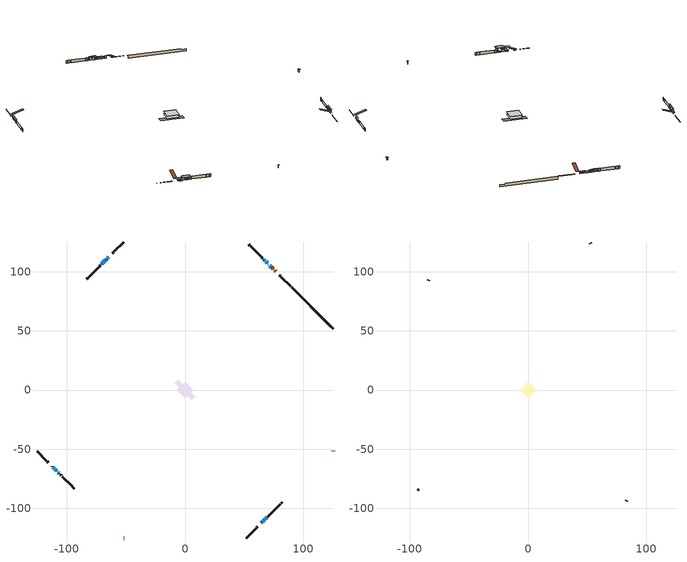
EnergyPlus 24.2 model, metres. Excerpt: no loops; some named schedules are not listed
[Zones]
conditioned space
 floor outside (Floor1 construction): -0.92,0 0,0.92 0.92,0 0,-0.92 z0.6
 floor adiabatic (AdiabaticFloorConstruction): -7.13,0 0,7.13 7.13,0 0,-7.13 z0.6
 floor foundation (Slab1 construction): -8.76,5.52 -5.52,8.76 8.76,-5.52 5.52,-8.76 z-1.84
 wall outside (RimJoist1 construction): 51.78,-125.01 59.7,-117.09 / -125.01,-51.78 -117.09,-59.7 / -51.78,125.01 -59.7,117.09 / 89.33,87.46 81.41,95.38 z0.6:0.9
 wall outside (RimJoist2 construction): 60.36,-116.43 61.31,-115.48 / -116.43,-60.36 -115.48,-61.31 / -60.36,116.43 -61.31,115.48 / 80.75,96.04 79.8,96.99 z0.6:0.9
 wall outside (AdiabaticWallConstruction 1): 76.66,100.13 76.08,100.71 / 75.42,101.37 75.02,101.77 / 74.36,102.43 73.72,103.07 z0.6:2.63
 wall outside (AdiabaticWallConstruction): -112.34,-64.45 -112.17,-64.62 z0.6:1.74; 73.06,103.73 71.79,105.01 z0.6:2.02; -64.45,112.34 -65.53,111.26 z0.6:1.62; -66.19,110.6 -66.62,110.17 z0.6:1.52; 64.45,-112.34 65.01,-111.78 z0.6:1.82; -111.52,-65.27 -110.6,-66.19 z0.6:1.35; -109.95,-66.85 -108.38,-68.41 z0.6:2.59; -67.28,109.51 -70.13,106.66 / 65.67,-111.13 67.57,-109.22 / 68.23,-108.57 69.18,-107.61 z0.6:1.13; -107.73,-69.06 -107.56,-69.23 z0.6:1.44; -106.91,-69.88 -106.58,-70.21 z0.6:2; 125.01,-51.78 125.01,-51.27 / -51.78,-125.01 -51.27,-125.01 z0.6:2.41; 71.13,105.66 70.97,105.82 z0.6:1.49; 70.31,106.48 69.97,106.82 z0.6:2.2; 69.32,107.48 68.45,108.34 / 67.8,109 66.72,110.07 z0.6:2.71
 wall outside (Wall1 construction): 69.84,-106.96 70.11,-106.68 / -105.93,-70.86 -105.66,-71.14 / -70.79,106 -71.06,105.73 / 66.06,110.73 65.79,111 z0.6:3.04
 wall outside (Wall2 construction): 70.77,-106.03 71.39,-105.4 / -105,-71.79 -104.37,-72.42 / -71.72,105.07 -72.34,104.45 / 65.13,111.66 64.51,112.28 z0.6:3.04
 wall outside (Wall3 construction): 72.05,-104.75 80.45,-96.34 / -103.72,-73.07 -95.31,-81.48 / -73,103.79 -81.4,95.39 / 63.85,112.94 55.45,121.35 z0.6:3.04
 wall outside (Wall4 construction): 81.11,-95.68 82.19,-94.6 / -94.66,-82.14 -93.58,-83.22 / -82.06,94.73 -83.14,93.65 / 54.79,122 53.71,123.08 z0.6:3.04
 wall foundation (FoundationWall1 construction): 89.99,86.8,-1.84 89.99,86.8,0.6 121.51,55.28,0.6 121.51,55.28,-0.27 125.01,51.78,-0.27 125.01,51.78,-1.84
 window (WindowConstruction 10): -112.34,-64.45 -112.18,-64.62 z0.6:1.74
 window (WindowConstruction 4): 73.06,103.73 71.79,105 z0.6:2.02
 window (WindowConstruction 5): -64.45,112.34 -65.53,111.26 z0.6:1.61
 window (WindowConstruction 6): -66.19,110.6 -66.62,110.17 z0.6:1.51
 window (WindowConstruction 7): 64.45,-112.34 65.01,-111.78 z0.6:1.82
 window (WindowConstruction 8): -111.52,-65.27 -110.6,-66.19 z0.6:1.35
 window (WindowConstruction 9): -109.95,-66.85 -108.38,-68.41 z0.6:2.59
 window (WindowConstruction 15): -67.28,109.51 -70.13,106.66 z0.6:1.13
 window (WindowConstruction 11): -107.73,-69.07 -107.56,-69.23 z0.6:1.44
 window (WindowConstruction 16): 65.67,-111.13 67.57,-109.22 z0.6:1.13
 window (WindowConstruction 17): 68.23,-108.56 69.18,-107.61 z0.6:1.13
 window (WindowConstruction 12): -106.91,-69.88 -106.58,-70.21 z0.6:2
 window (WindowConstruction): 125.01,-51.78 125.01,-51.27 z0.6:2.4
 window (WindowConstruction 1): -51.78,-125.01 -51.27,-125.01 z0.6:2.4
 window (WindowConstruction 13): 71.13,105.66 70.97,105.82 z0.6:1.49
 window (WindowConstruction 14): 70.31,106.48 69.97,106.82 z0.6:2.2
 window (WindowConstruction 2): 69.31,107.48 68.45,108.34 z0.6:2.71
 window (WindowConstruction 3): 67.8,109 66.72,110.07 z0.6:2.71
 door (Door): 76.66,100.14 76.08,100.71 z0.6:2.63
 door (Door 1): 75.42,101.37 75.02,101.77 z0.6:2.63
 door (Door 2): 74.36,102.43 73.72,103.07 z0.6:2.63
 ceiling adiabatic (AdiabaticFloorConstruction): 0,-7.13 7.13,0 0,7.13 -7.13,0 z0.6
attic - vented
 floor to conditioned space (Floor2 construction Reversed): -7.14,0 0,7.14 7.14,0 0,-7.14 z3.04
 wall outside (Wall5 construction): 82.84,-93.95 83.46,-93.33 / -92.92,-83.87 -92.3,-84.49 / -83.8,92.99 -84.41,92.38 / 53.05,123.74 52.44,124.35 z0.6:3.04
 roof outside (Roof1 construction): 63.8,-112.99,3.04 56.85,-106.04,6.31 55.02,-107.88,6.31 61.97,-114.83,3.04; -112.99,-63.8,3.04 -106.04,-56.85,6.31 -107.88,-55.02,6.31 -114.83,-61.97,3.04; -63.8,112.99,3.04 -56.85,106.04,6.31 -55.02,107.88,6.31 -61.97,114.83,3.04; 77.31,99.48,3.04 70.36,92.53,6.31 72.19,90.7,6.31 79.14,97.65,3.04
shading: -110.88,-65.91 -113.63,-63.16 -116.22,-65.75 -113.47,-68.5 z3.57; 71.36,105.44 73.49,103.3 73.93,103.73 71.79,105.87 z2.63; -66.18,110.61 -63.81,112.98 -64.24,113.41 -66.61,111.05 z2.53; -67.48,109.31 -65.33,111.46 -65.76,111.9 -67.91,109.74 z2.73; -110.39,-66.4 -111.73,-65.06 -114.32,-67.65 -112.98,-68.99 z1.65; -107.95,-68.84 -110.38,-66.42 -110.81,-66.85 -108.38,-69.27 z3.2; -72.29,104.5 -65.12,111.67 -65.55,112.1 -72.72,104.93 z4.18; -105.41,-71.38 -109.88,-66.91 -112.47,-69.5 -108,-73.97 z4.49; 69.73,-107.06 63.51,-113.28 63.94,-113.71 70.16,-107.49 z4.18; 69.39,-107.4 68.02,-108.78 68.45,-109.21 69.82,-107.83 z1.43; -105.08,-71.71 -108.41,-68.38 -111,-70.97 -107.67,-74.3 z4.13; 125.01,-50.66 125.01,-52.39 125.62,-52.39 125.62,-50.66 z3.01; -50.66,-125.01 -52.39,-125.01 -52.39,-125.62 -50.66,-125.62 z3.01; 70.76,106.03 71.34,105.45 73.07,107.18 72.48,107.76 z1.79; 69.54,107.25 70.74,106.05 72.47,107.78 71.27,108.98 z2.81; 68.24,108.55 69.53,107.27 71.25,108.99 69.97,110.28 z3.01; 66.29,110.5 68.23,108.57 68.66,109 66.72,110.94 z3.32
[Building]
Building 1: Terrain=Suburbs
[Site:Location]
Calgary Intl AP_AB: Latitude {deg}=51.11; Longitude {deg}=-114.02; Time Zone {hr}=-7; Elevation {m}=1084; Keep Site Location Information=Yes
[Site:GroundTemperature:Shallow]
0.326196, -1.55603, -1.70677, -0.813554, 2.7722, 6.34125, 9.43543, 11.3955, 11.562, 9.96783, 6.95256, 3.49299
[Site:WaterMainsTemperature]
Calculation Method=Schedule; Temperature Schedule=mains temperature schedule
[Material] Roughness=Rough; Thermal Absorptance=0.9
Name | Thickness {m} | Conductivity {W/m-K} | Density {kg/m3} | Specific Heat {J/kg-K} | Solar Absorptance | Visible Absorptance
asphalt or fiberglass shingles | 0.00635 | 0.162714 | 1121.4 | 1465.45 | 0.4 | 0.4
ceiling loosefill ins | 0.254 | 0.0480833 | 16.02 | 1046.75 | 0.7 | 0.7
ceiling stud and cavity | 0.1397 | 0.108089 | 65.682 | 1177.47 | 0.7 | 0.7
concrete 4.0 in. | 0.1016 | 1.803125 | 2242.8 | 837.4 | 0.7 | 0.7
concrete 8.0 in. | 0.2032 | 1.803125 | 2242.8 | 837.4 | 0.7 | 0.7
door material | 0.04445 | 0.053851 | 512.64 | 1214.23 | 0.7 | 0.7
exterior vertical ins | 0.0483764 | 0.029427 | 32.04 | 1214.23 | 0.7 | 0.7
floor covering | 0.0127 | 0.0433444 | 54.468 | 1339.84 | 0.6 | 0.6
floor rigid ins | 0.103632 | 0.029427 | 32.04 | 1214.23 | 0.7 | 0.7
floor rigid ins 1; wall rigid ins 1 | 0.512978 | 0.029427 | 32.04 | 1214.23 | 0.7 | 0.7
floor stud and cavity | 0.1397 | 0.142132 | 92.3553 | 1139.71 | 0.7 | 0.7
floor stud and cavity 1 | 0.1397 | 1.75129 | 37.0049 | 1207.88 | 0.7 | 0.7
furniture material conditioned space 1 | 0.1524 | 0.115458 | 640.8 | 1214.23 | 0.6 | 0.6
gypsum board | 0.0127 | 0.160291 | 801 | 837.4 | 0.6 | 0.6
gypsum board 1 | 0.0127 | 0.160291 | 801 | 837.4 | 0.7 | 0.7
osb sheathing 0.5 in. | 0.0127 | 0.115458 | 512.64 | 1214.23 | 0.7 | 0.7
osb sheathing 0.75 in. | 0.01905 | 0.115458 | 512.64 | 1214.23 | 0.7 | 0.7
osb sheathing 2.0 in. | 0.0508 | 0.115458 | 512.64 | 1214.23 | 0.7 | 0.7
rim joist rigid ins; wall rigid ins | 0.051816 | 0.029427 | 32.04 | 1214.23 | 0.7 | 0.7
rim joist stud and cavity | 0.0508 | 0.0442091 | 125.044 | 1163.47 | 0.6 | 0.6
rim joist stud and cavity 1 | 0.0508 | 0.0453916 | 125.044 | 1163.47 | 0.6 | 0.6
wall stud and cavity | 0.1397 | 0.0863312 | 139.0536 | 1170.24 | 0.7 | 0.7
wall stud and cavity 1 | 0.1397 | 0.521992 | 139.0536 | 1170.24 | 0.7 | 0.7
wall stud and cavity 2 | 0.1397 | 0.216185 | 139.0536 | 1170.24 | 0.7 | 0.7
wall stud and cavity 3 | 0.1397 | 0.286428 | 139.0536 | 1170.24 | 0.7 | 0.7
wall stud and cavity 4 | 0.0889 | 6.9971 | 50.32683 | 1063.81 | 0.6 | 0.6
wall stud and cavity 5 | 0.0889 | 0.380278 | 52.3479 | 1209.89 | 0.7 | 0.7
wall stud and cavity 6 | 0.0889 | 0.391764 | 83.0341 | 1211.67 | 0.7 | 0.7
wood siding | 0.0254 | 0.102417 | 544.68 | 1172.36 | 0.4 | 0.4
wood siding 1 | 0.00254 | 0.102417 | 544.68 | 1172.36 | 0.4 | 0.4
wood siding 2; wood siding 3; wood siding 4 | 0.0254 | 0.102417 | 544.68 | 1172.36 | 0.7 | 0.7
[WindowMaterial:SimpleGlazingSystem]
Name | U-Factor {W/m2-K} | Solar Heat Gain Coefficient
WindowMaterial | 2.22067 | 0.58
WindowMaterial 1 | 2.09064 | 0.59
WindowMaterial 10 | 2.160479 | 0.42
WindowMaterial 11 | 2.7561 | 0.59
WindowMaterial 12 | 2.15878 | 0.43
WindowMaterial 13 | 2.24735 | 0.57
WindowMaterial 14 | 2.38646 | 0.48
WindowMaterial 2 | 2.21101 | 0.55
WindowMaterial 3 | 2.08042 | 0.6
WindowMaterial 4 | 2.16843 | 0.56
WindowMaterial 5 | 2.390438 | 0.47
WindowMaterial 6 | 2.21839 | 0.58
WindowMaterial 7 | 2.14004 | 0.6
WindowMaterial 8 | 2.00831 | 0.62
WindowMaterial 9 | 2.15253 | 0.44
[Construction]
AdiabaticFloorConstruction: floor stud and cavity 1, floor rigid ins 1, osb sheathing 0.75 in., floor covering
AdiabaticWallConstruction: wood siding 3, wall rigid ins 1, wall stud and cavity 5, gypsum board
AdiabaticWallConstruction 1: wood siding 4, wall rigid ins 1, wall stud and cavity 5, gypsum board
Door; Door 1; Door 2: door material
Floor1 construction: floor stud and cavity, floor rigid ins, osb sheathing 0.75 in., floor covering
Floor2 construction Reversed: gypsum board, ceiling stud and cavity, ceiling loosefill ins
FoundationWall1 construction: concrete 8.0 in., gypsum board 1
furniture construction conditioned space 1: furniture material conditioned space 1
PartitionWallConstruction: gypsum board, wall stud and cavity 6, gypsum board
RimJoist1 construction: wood siding 2, rim joist rigid ins, osb sheathing 2.0 in., rim joist stud and cavity
RimJoist2 construction: wood siding 2, rim joist rigid ins, osb sheathing 2.0 in., rim joist stud and cavity 1
Roof1 construction: asphalt or fiberglass shingles
Slab1 construction: concrete 4.0 in.
Wall1 construction: wood siding, osb sheathing 0.5 in., wall stud and cavity, gypsum board
Wall2 construction: wood siding, wall rigid ins, osb sheathing 0.5 in., wall stud and cavity 1, gypsum board
Wall3 construction: wood siding, wall rigid ins, osb sheathing 0.5 in., wall stud and cavity 2, gypsum board
Wall4 construction: wood siding, wall rigid ins, osb sheathing 0.5 in., wall stud and cavity 3, gypsum board
Wall5 construction: wood siding 1, wall stud and cavity 4
WindowConstruction; WindowConstruction 1: WindowMaterial
WindowConstruction 10: WindowMaterial 9
WindowConstruction 11: WindowMaterial 10
WindowConstruction 12: WindowMaterial 11
WindowConstruction 13: WindowMaterial 12
WindowConstruction 14: WindowMaterial 13
WindowConstruction 15; WindowConstruction 16; WindowConstruction 17: WindowMaterial 14
WindowConstruction 2: WindowMaterial 1
WindowConstruction 3: WindowMaterial 2
WindowConstruction 4: WindowMaterial 3
WindowConstruction 5: WindowMaterial 4
WindowConstruction 6: WindowMaterial 5
WindowConstruction 7: WindowMaterial 6
WindowConstruction 8: WindowMaterial 7
WindowConstruction 9: WindowMaterial 8
[Zone] Multiplier=1; Part of Total Floor Area=Yes
Name | Volume {m3}
attic - vented | 54.15
conditioned space | 569
[Space]
Name | Zone | Volume {m3}
attic - vented 1 | attic - vented | 54.15
conditioned space 1 | conditioned space | 569
[ZoneInfiltration:EffectiveLeakageArea]
infil attic - vented 1: Zone or Space=attic - vented 1; Schedule=Always On Discrete; Effective Air Leakage Area {cm2}=3490.97; Stack Coefficient=0.000397376; Wind Coefficient=1.34685e-05
[ZoneMixing]
whole house fan mix: Zone or Space=attic - vented; Schedule=Always On Continuous; Design Flow Rate Calculation Method=Flow/Zone; Design Flow Rate {m3/s}=0; Source Zone or Space=conditioned space
[SurfaceProperty:ExposedFoundationPerimeter]
Slab1: Exposed Perimeter Calculation Method=TotalExposedPerimeter; Total Exposed Perimeter {m}=49.531
[InternalMass] Zone or ZoneList=conditioned space; Space or SpaceList=conditioned space 1
Name | Construction | Surface Area {m2}
furniture mass conditioned space 1 | furniture construction conditioned space 1 | 78.3762
partition wall mass | PartitionWallConstruction | 195.94
[Lights]
interior lighting: Zone or ZoneList or Space or SpaceList=conditioned space 1; Schedule=interior lighting schedule; Design Level Calculation Method=LightingLevel; Lighting Level {W}=343.2; Return Air Fraction=0; Fraction Radiant=0.6; Fraction Visible=0.2; Fraction Replaceable=1
[People]
occupants: Zone or ZoneList or Space or SpaceList=conditioned space 1; Number of People Schedule=occupants schedule; Number of People Calculation Method=People; Number of People=3; Fraction Radiant=0.314171; Sensible Heat Fraction=0.56303; Activity Level Schedule=occupants activity schedule; Carbon Dioxide Generation Rate {m3/s-W}=0; Enable ASHRAE 55 Comfort Warnings=No; Mean Radiant Temperature Calculation Type=EnclosureAveraged
[ElectricEquipment] Zone or ZoneList or Space or SpaceList=conditioned space 1; Design Level Calculation Method=EquipmentLevel
Name | Schedule | Design Level {W} | Fraction Latent | Fraction Radiant | Fraction Lost
clothes dryer | clothes dryer schedule | 140.772 | 0.015 | 0.081 | 0.85
clothes washer | clothes washer schedule | 32.1985 | 0.03 | 0.162 | 0.7
cooking range | cooking range schedule | 215.147 | 0.08 | 0.432 | 0.2
dishwasher | dishwasher schedule | 66.8632 | 0.3 | 0.18 | 0.4
fridge | fridge schedule | 72.9452 | 0 | 0.6 | 0
mech vent bath fan 0 | mech vent bath fan 0 schedule | 50.2 | 0 | 0 | 1
mech vent bath fan 1 | mech vent bath fan 1 schedule | 50.2 | 0 | 0 | 1
mech vent bath fan 2 | mech vent bath fan 2 schedule | 50.2 | 0 | 0 | 1
mech vent house fan | mech vent house fan schedule | 0 | 0 | 0 | 1
mech vent house fan cfis | mech vent house fan cfis schedule | 0 | 0 | 0 | 0
mech vent range fan 0 | mech vent range fan 0 schedule | 57 | 0 | 0 | 1
misc plug loads | misc plug loads schedule | 494.7 | 0.045 | 0.513 | 0.1
whole house fan | Always On Discrete | 0 | 0 | 0 | 1
[OtherEquipment] Zone or ZoneList or Space or SpaceList=conditioned space 1; Design Level Calculation Method=EquipmentLevel
Name | Fuel Type | Schedule | Design Level {W} | Fraction Latent | Fraction Radiant | Fraction Lost
clothes dryer 1 | Electricity | clothes dryer schedule | 0 | 0.015 | 0.081 | 0.85
cooking range 1 | Electricity | cooking range schedule | 0 | 0.08 | 0.432 | 0.2
general water use latent | None | general water use schedule | 62.594 | 1 | 0 | 0
general water use sensible | None | general water use schedule | -61.6891 | 0 | 0.6 | 0
mech vent house fan latent load | None | Always On Discrete | 0 | 1 | 0 | 0
mech vent house fan sensible load | None | Always On Discrete | 0 | 0 | 0 | 0
water heater energy adjustment1 | NaturalGas | Always On Discrete | 0.01 | 0 | 0 | 1
[ZoneInfiltration:DesignFlowRate] Zone or ZoneList or Space or SpaceList=conditioned space 1; Schedule=Always On Discrete; Design Flow Rate Calculation Method=Flow/Zone; Design Flow Rate {m3/s}=0
infil flow; natural vent flow; whole house fan flow
[Foundation:Kiva]
Foundation Kiva 1: Initial Indoor Air Temperature {C}=18; Wall Height Above Grade {m}=0.599999; Wall Depth Below Slab {m}=0.2032; Custom Block Material Name 1=exterior vertical ins; Custom Block Depth 1 {m}=2.43998; Custom Block X Position 1 {m}=0.2159; Custom Block Z Position 1 {m}=0
[Foundation:Kiva:Settings]
Soil Conductivity {W/m-K}=0.849921; Soil Density {kg/m3}=1842.3; Soil Specific Heat {J/kg-K}=418.7; Ground Solar Absorptivity=0.9; Ground Thermal Absorptivity=0.9; Ground Surface Roughness {m}=0.03; Far-Field Width {m}=40; Deep-Ground Boundary Condition=ZeroFlux; Deep-Ground Depth {m}=40; Minimum Cell Dimension {m}=0.2; Maximum Cell Growth Coefficient=3; Simulation Timestep=Timestep
[Exterior:Lights]
exterior lighting: Schedule=exterior lighting schedule; Design Level {W}=75.6
[Schedule:Constant]
Name | Hourly Value
Always On Continuous; mech vent house fan schedule; mech vent house fan cfis schedule; Always On Discrete | 1
occupants activity schedule | 117.228
fridge schedule | 0
[Schedule:Week:Daily]
interior lighting schedule Week Rule - Jan1-Jan27: interior lighting schedule day, interior lighting schedule day, interior lighting schedule day, interior lighting schedule day, interior lighting schedule day, interior lighting schedule day, interior lighting schedule day, interior lighting schedule default day, interior lighting schedule default day, interior lighting schedule default day, interior lighting schedule default day, interior lighting schedule default day
interior lighting schedule Week Rule - Jan28-Feb3: interior lighting schedule day, interior lighting schedule day, interior lighting schedule day, interior lighting schedule day, interior lighting schedule day 1, interior lighting schedule day 1, interior lighting schedule day 1, interior lighting schedule default day, interior lighting schedule default day, interior lighting schedule default day, interior lighting schedule default day, interior lighting schedule default day
interior lighting schedule Week Rule - Feb4-Feb24: interior lighting schedule day 1, interior lighting schedule day 1, interior lighting schedule day 1, interior lighting schedule day 1, interior lighting schedule day 1, interior lighting schedule day 1, interior lighting schedule day 1, interior lighting schedule default day, interior lighting schedule default day, interior lighting schedule default day, interior lighting schedule default day, interior lighting schedule default day
interior lighting schedule Week Rule - Feb25-Mar3: interior lighting schedule day 1, interior lighting schedule day 1, interior lighting schedule day 1, interior lighting schedule day 1, interior lighting schedule day 2, interior lighting schedule day 2, interior lighting schedule day 2, interior lighting schedule default day, interior lighting schedule default day, interior lighting schedule default day, interior lighting schedule default day, interior lighting schedule default day
interior lighting schedule Week Rule - Mar4-Mar31: interior lighting schedule day 2, interior lighting schedule day 2, interior lighting schedule day 2, interior lighting schedule day 2, interior lighting schedule day 2, interior lighting schedule day 2, interior lighting schedule day 2, interior lighting schedule default day, interior lighting schedule default day, interior lighting schedule default day, interior lighting schedule default day, interior lighting schedule default day
interior lighting schedule Week Rule - Apr1-Apr28: interior lighting schedule day 3, interior lighting schedule day 3, interior lighting schedule day 3, interior lighting schedule day 3, interior lighting schedule day 3, interior lighting schedule day 3, interior lighting schedule day 3, interior lighting schedule default day, interior lighting schedule default day, interior lighting schedule default day, interior lighting schedule default day, interior lighting schedule default day
interior lighting schedule Week Rule - Apr29-May5: interior lighting schedule day 3, interior lighting schedule day 3, interior lighting schedule day 4, interior lighting schedule day 4, interior lighting schedule day 4, interior lighting schedule day 4, interior lighting schedule day 4, interior lighting schedule default day, interior lighting schedule default day, interior lighting schedule default day, interior lighting schedule default day, interior lighting schedule default day
interior lighting schedule Week Rule - May6-May26: interior lighting schedule day 4, interior lighting schedule day 4, interior lighting schedule day 4, interior lighting schedule day 4, interior lighting schedule day 4, interior lighting schedule day 4, interior lighting schedule day 4, interior lighting schedule default day, interior lighting schedule default day, interior lighting schedule default day, interior lighting schedule default day, interior lighting schedule default day
interior lighting schedule Week Rule - May27-Jun2: interior lighting schedule day 4, interior lighting schedule day 4, interior lighting schedule day 4, interior lighting schedule day 4, interior lighting schedule day 4, interior lighting schedule day 5, interior lighting schedule day 5, interior lighting schedule default day, interior lighting schedule default day, interior lighting schedule default day, interior lighting schedule default day, interior lighting schedule default day
interior lighting schedule Week Rule - Jun3-Jun30: interior lighting schedule day 5, interior lighting schedule day 5, interior lighting schedule day 5, interior lighting schedule day 5, interior lighting schedule day 5, interior lighting schedule day 5, interior lighting schedule day 5, interior lighting schedule default day, interior lighting schedule default day, interior lighting schedule default day, interior lighting schedule default day, interior lighting schedule default day
interior lighting schedule Week Rule - Jul1-Jul28: interior lighting schedule day 6, interior lighting schedule day 6, interior lighting schedule day 6, interior lighting schedule day 6, interior lighting schedule day 6, interior lighting schedule day 6, interior lighting schedule day 6, interior lighting schedule default day, interior lighting schedule default day, interior lighting schedule default day, interior lighting schedule default day, interior lighting schedule default day
interior lighting schedule Week Rule - Jul29-Aug4: interior lighting schedule day 6, interior lighting schedule day 6, interior lighting schedule day 6, interior lighting schedule day 7, interior lighting schedule day 7, interior lighting schedule day 7, interior lighting schedule day 7, interior lighting schedule default day, interior lighting schedule default day, interior lighting schedule default day, interior lighting schedule default day, interior lighting schedule default day
interior lighting schedule Week Rule - Aug5-Aug25: interior lighting schedule day 7, interior lighting schedule day 7, interior lighting schedule day 7, interior lighting schedule day 7, interior lighting schedule day 7, interior lighting schedule day 7, interior lighting schedule day 7, interior lighting schedule default day, interior lighting schedule default day, interior lighting schedule default day, interior lighting schedule default day, interior lighting schedule default day
interior lighting schedule Week Rule - Aug26-Sep1: interior lighting schedule day 7, interior lighting schedule day 7, interior lighting schedule day 7, interior lighting schedule day 7, interior lighting schedule day 7, interior lighting schedule day 7, interior lighting schedule day 8, interior lighting schedule default day, interior lighting schedule default day, interior lighting schedule default day, interior lighting schedule default day, interior lighting schedule default day
interior lighting schedule Week Rule - Sep2-Sep29: interior lighting schedule day 8, interior lighting schedule day 8, interior lighting schedule day 8, interior lighting schedule day 8, interior lighting schedule day 8, interior lighting schedule day 8, interior lighting schedule day 8, interior lighting schedule default day, interior lighting schedule default day, interior lighting schedule default day, interior lighting schedule default day, interior lighting schedule default day
interior lighting schedule Week Rule - Sep30-Oct6: interior lighting schedule day 8, interior lighting schedule day 9, interior lighting schedule day 9, interior lighting schedule day 9, interior lighting schedule day 9, interior lighting schedule day 9, interior lighting schedule day 9, interior lighting schedule default day, interior lighting schedule default day, interior lighting schedule default day, interior lighting schedule default day, interior lighting schedule default day
interior lighting schedule Week Rule - Oct7-Oct27: interior lighting schedule day 9, interior lighting schedule day 9, interior lighting schedule day 9, interior lighting schedule day 9, interior lighting schedule day 9, interior lighting schedule day 9, interior lighting schedule day 9, interior lighting schedule default day, interior lighting schedule default day, interior lighting schedule default day, interior lighting schedule default day, interior lighting schedule default day
interior lighting schedule Week Rule - Oct28-Nov3: interior lighting schedule day 9, interior lighting schedule day 9, interior lighting schedule day 9, interior lighting schedule day 9, interior lighting schedule day 10, interior lighting schedule day 10, interior lighting schedule day 10, interior lighting schedule default day, interior lighting schedule default day, interior lighting schedule default day, interior lighting schedule default day, interior lighting schedule default day
interior lighting schedule Week Rule - Nov4-Nov24: interior lighting schedule day 10, interior lighting schedule day 10, interior lighting schedule day 10, interior lighting schedule day 10, interior lighting schedule day 10, interior lighting schedule day 10, interior lighting schedule day 10, interior lighting schedule default day, interior lighting schedule default day, interior lighting schedule default day, interior lighting schedule default day, interior lighting schedule default day
interior lighting schedule Week Rule - Nov25-Dec1: interior lighting schedule day 10, interior lighting schedule day 10, interior lighting schedule day 10, interior lighting schedule day 10, interior lighting schedule day 10, interior lighting schedule day 10, interior lighting schedule day 11, interior lighting schedule default day, interior lighting schedule default day, interior lighting schedule default day, interior lighting schedule default day, interior lighting schedule default day
interior lighting schedule Week Rule - Dec2-Dec31: interior lighting schedule day 11, interior lighting schedule day 11, interior lighting schedule day 11, interior lighting schedule day 11, interior lighting schedule day 11, interior lighting schedule day 11, interior lighting schedule day 11, interior lighting schedule default day, interior lighting schedule default day, interior lighting schedule default day, interior lighting schedule default day, interior lighting schedule default day
occupants schedule Week Rule - Jan1-Dec31: occupants schedule day, occupants schedule day, occupants schedule day, occupants schedule day, occupants schedule day, occupants schedule day, occupants schedule day, occupants schedule default day, occupants schedule default day, occupants schedule default day, occupants schedule default day, occupants schedule default day
clothes dryer schedule Week Rule - Jan1-Dec31: clothes dryer schedule day, clothes dryer schedule day, clothes dryer schedule day, clothes dryer schedule day, clothes dryer schedule day, clothes dryer schedule day, clothes dryer schedule day, clothes dryer schedule default day, clothes dryer schedule default day, clothes dryer schedule default day, clothes dryer schedule default day, clothes dryer schedule default day
clothes washer schedule Week Rule - Jan1-Dec31: clothes washer schedule day, clothes washer schedule day, clothes washer schedule day, clothes washer schedule day, clothes washer schedule day, clothes washer schedule day, clothes washer schedule day, clothes washer schedule default day, clothes washer schedule default day, clothes washer schedule default day, clothes washer schedule default day, clothes washer schedule default day
cooking range schedule Week Rule - Jan1-Dec31: cooking range schedule day, cooking range schedule day, cooking range schedule day, cooking range schedule day, cooking range schedule day, cooking range schedule day, cooking range schedule day, cooking range schedule default day, cooking range schedule default day, cooking range schedule default day, cooking range schedule default day, cooking range schedule default day
dishwasher schedule Week Rule - Jan1-Dec31: dishwasher schedule day, dishwasher schedule day, dishwasher schedule day, dishwasher schedule day, dishwasher schedule day, dishwasher schedule day, dishwasher schedule day, dishwasher schedule default day, dishwasher schedule default day, dishwasher schedule default day, dishwasher schedule default day, dishwasher schedule default day
mech vent bath fan 0 schedule Week Rule - Jan1-Dec31: mech vent bath fan 0 schedule day, mech vent bath fan 0 schedule day, mech vent bath fan 0 schedule day, mech vent bath fan 0 schedule day, mech vent bath fan 0 schedule day, mech vent bath fan 0 schedule day, mech vent bath fan 0 schedule day, mech vent bath fan 0 schedule default day, mech vent bath fan 0 schedule default day, mech vent bath fan 0 schedule default day, mech vent bath fan 0 schedule default day, mech vent bath fan 0 schedule default day
mech vent bath fan 1 schedule Week Rule - Jan1-Dec31: mech vent bath fan 1 schedule day, mech vent bath fan 1 schedule day, mech vent bath fan 1 schedule day, mech vent bath fan 1 schedule day, mech vent bath fan 1 schedule day, mech vent bath fan 1 schedule day, mech vent bath fan 1 schedule day, mech vent bath fan 1 schedule default day, mech vent bath fan 1 schedule default day, mech vent bath fan 1 schedule default day, mech vent bath fan 1 schedule default day, mech vent bath fan 1 schedule default day
mech vent bath fan 2 schedule Week Rule - Jan1-Dec31: mech vent bath fan 2 schedule day, mech vent bath fan 2 schedule day, mech vent bath fan 2 schedule day, mech vent bath fan 2 schedule day, mech vent bath fan 2 schedule day, mech vent bath fan 2 schedule day, mech vent bath fan 2 schedule day, mech vent bath fan 2 schedule default day, mech vent bath fan 2 schedule default day, mech vent bath fan 2 schedule default day, mech vent bath fan 2 schedule default day, mech vent bath fan 2 schedule default day
mech vent range fan 0 schedule Week Rule - Jan1-Dec31: mech vent range fan 0 schedule day, mech vent range fan 0 schedule day, mech vent range fan 0 schedule day, mech vent range fan 0 schedule day, mech vent range fan 0 schedule day, mech vent range fan 0 schedule day, mech vent range fan 0 schedule day, mech vent range fan 0 schedule default day, mech vent range fan 0 schedule default day, mech vent range fan 0 schedule default day, mech vent range fan 0 schedule default day, mech vent range fan 0 schedule default day
misc plug loads schedule Week Rule - Jan1-Dec31: misc plug loads schedule day, misc plug loads schedule day, misc plug loads schedule day, misc plug loads schedule day, misc plug loads schedule day, misc plug loads schedule day, misc plug loads schedule day, misc plug loads schedule default day, misc plug loads schedule default day, misc plug loads schedule default day, misc plug loads schedule default day, misc plug loads schedule default day
general water use schedule Week Rule - Jan1-Dec31: general water use schedule day, general water use schedule day, general water use schedule day, general water use schedule day, general water use schedule day, general water use schedule day, general water use schedule day, general water use schedule default day, general water use schedule default day, general water use schedule default day, general water use schedule default day, general water use schedule default day
exterior lighting schedule Week Rule - Jan1-Jan27: exterior lighting schedule day, exterior lighting schedule day, exterior lighting schedule day, exterior lighting schedule day, exterior lighting schedule day, exterior lighting schedule day, exterior lighting schedule day, exterior lighting schedule default day, exterior lighting schedule default day, exterior lighting schedule default day, exterior lighting schedule default day, exterior lighting schedule default day
exterior lighting schedule Week Rule - Jan28-Feb3: exterior lighting schedule day, exterior lighting schedule day, exterior lighting schedule day, exterior lighting schedule day, exterior lighting schedule day 1, exterior lighting schedule day 1, exterior lighting schedule day 1, exterior lighting schedule default day, exterior lighting schedule default day, exterior lighting schedule default day, exterior lighting schedule default day, exterior lighting schedule default day
exterior lighting schedule Week Rule - Feb4-Feb24: exterior lighting schedule day 1, exterior lighting schedule day 1, exterior lighting schedule day 1, exterior lighting schedule day 1, exterior lighting schedule day 1, exterior lighting schedule day 1, exterior lighting schedule day 1, exterior lighting schedule default day, exterior lighting schedule default day, exterior lighting schedule default day, exterior lighting schedule default day, exterior lighting schedule default day
exterior lighting schedule Week Rule - Feb25-Mar3: exterior lighting schedule day 1, exterior lighting schedule day 1, exterior lighting schedule day 1, exterior lighting schedule day 1, exterior lighting schedule day 2, exterior lighting schedule day 2, exterior lighting schedule day 2, exterior lighting schedule default day, exterior lighting schedule default day, exterior lighting schedule default day, exterior lighting schedule default day, exterior lighting schedule default day
exterior lighting schedule Week Rule - Mar4-Mar31: exterior lighting schedule day 2, exterior lighting schedule day 2, exterior lighting schedule day 2, exterior lighting schedule day 2, exterior lighting schedule day 2, exterior lighting schedule day 2, exterior lighting schedule day 2, exterior lighting schedule default day, exterior lighting schedule default day, exterior lighting schedule default day, exterior lighting schedule default day, exterior lighting schedule default day
[Schedule:Year]
interior lighting schedule: interior lighting schedule Week Rule - Jan1-Jan27, 1, 1, 1, 27, interior lighting schedule Week Rule - Jan28-Feb3, 1, 28, 2, 3, interior lighting schedule Week Rule - Feb4-Feb24, 2, 4, 2, 24, interior lighting schedule Week Rule - Feb25-Mar3, 2, 25, 3, 3, interior lighting schedule Week Rule - Mar4-Mar31, 3, 4, 3, 31, interior lighting schedule Week Rule - Apr1-Apr28, 4, 1, 4, 28, interior lighting schedule Week Rule - Apr29-May5, 4, 29, 5, 5, interior lighting schedule Week Rule - May6-May26, 5, 6, 5, 26, interior lighting schedule Week Rule - May27-Jun2, 5, 27, 6, 2, interior lighting schedule Week Rule - Jun3-Jun30, 6, 3, 6, 30, interior lighting schedule Week Rule - Jul1-Jul28, 7, 1, 7, 28, interior lighting schedule Week Rule - Jul29-Aug4, 7, 29, 8, 4, interior lighting schedule Week Rule - Aug5-Aug25, 8, 5, 8, 25, interior lighting schedule Week Rule - Aug26-Sep1, 8, 26, 9, 1, interior lighting schedule Week Rule - Sep2-Sep29, 9, 2, 9, 29, interior lighting schedule Week Rule - Sep30-Oct6, 9, 30, 10, 6, interior lighting schedule Week Rule - Oct7-Oct27, 10, 7, 10, 27, interior lighting schedule Week Rule - Oct28-Nov3, 10, 28, 11, 3, interior lighting schedule Week Rule - Nov4-Nov24, 11, 4, 11, 24, interior lighting schedule Week Rule - Nov25-Dec1, 11, 25, 12, 1, interior lighting schedule Week Rule - Dec2-Dec31, 12, 2, 12, 31
occupants schedule: occupants schedule Week Rule - Jan1-Dec31, 1, 1, 12, 31
clothes dryer schedule: clothes dryer schedule Week Rule - Jan1-Dec31, 1, 1, 12, 31
clothes washer schedule: clothes washer schedule Week Rule - Jan1-Dec31, 1, 1, 12, 31
cooking range schedule: cooking range schedule Week Rule - Jan1-Dec31, 1, 1, 12, 31
dishwasher schedule: dishwasher schedule Week Rule - Jan1-Dec31, 1, 1, 12, 31
mech vent bath fan 0 schedule: mech vent bath fan 0 schedule Week Rule - Jan1-Dec31, 1, 1, 12, 31
mech vent bath fan 1 schedule: mech vent bath fan 1 schedule Week Rule - Jan1-Dec31, 1, 1, 12, 31
mech vent bath fan 2 schedule: mech vent bath fan 2 schedule Week Rule - Jan1-Dec31, 1, 1, 12, 31
mech vent range fan 0 schedule: mech vent range fan 0 schedule Week Rule - Jan1-Dec31, 1, 1, 12, 31
misc plug loads schedule: misc plug loads schedule Week Rule - Jan1-Dec31, 1, 1, 12, 31
general water use schedule: general water use schedule Week Rule - Jan1-Dec31, 1, 1, 12, 31
exterior lighting schedule: exterior lighting schedule Week Rule - Jan1-Jan27, 1, 1, 1, 27, exterior lighting schedule Week Rule - Jan28-Feb3, 1, 28, 2, 3, exterior lighting schedule Week Rule - Feb4-Feb24, 2, 4, 2, 24, exterior lighting schedule Week Rule - Feb25-Mar3, 2, 25, 3, 3, exterior lighting schedule Week Rule - Mar4-Mar31, 3, 4, 3, 31, exterior lighting schedule Week Rule - Apr1-Apr28, 4, 1, 4, 28, exterior lighting schedule Week Rule - Apr29-May5, 4, 29, 5, 5, exterior lighting schedule Week Rule - May6-May26, 5, 6, 5, 26, exterior lighting schedule Week Rule - May27-Jun2, 5, 27, 6, 2, exterior lighting schedule Week Rule - Jun3-Jun30, 6, 3, 6, 30, exterior lighting schedule Week Rule - Jul1-Jul28, 7, 1, 7, 28, exterior lighting schedule Week Rule - Jul29-Aug4, 7, 29, 8, 4, exterior lighting schedule Week Rule - Aug5-Aug25, 8, 5, 8, 25, exterior lighting schedule Week Rule - Aug26-Sep1, 8, 26, 9, 1, exterior lighting schedule Week Rule - Sep2-Sep29, 9, 2, 9, 29, exterior lighting schedule Week Rule - Sep30-Oct6, 9, 30, 10, 6, exterior lighting schedule Week Rule - Oct7-Oct27, 10, 7, 10, 27, exterior lighting schedule Week Rule - Oct28-Nov3, 10, 28, 11, 3, exterior lighting schedule Week Rule - Nov4-Nov24, 11, 4, 11, 24, exterior lighting schedule Week Rule - Nov25-Dec1, 11, 25, 12, 1, exterior lighting schedule Week Rule - Dec2-Dec31, 12, 2, 12, 31
[Schedule:Compact]
mains temperature schedule: Through: 01/01, For: AllDays, Until: 24:00, 5.30611, Through: 01/02, For: AllDays, Until: 24:00, 5.24556, Through: 01/03, For: AllDays, Until: 24:00, 5.18611, Through: 01/04, For: AllDays, Until: 24:00, 5.12778, Through: 01/05, For: AllDays, Until: 24:00, 5.07, Through: 01/06, For: AllDays, Until: 24:00, 5.01278, Through: 01/07, For: AllDays, Until: 24:00, 4.95722, Through: 01/08, For: AllDays, Until: 24:00, 4.90222, Through: 01/09, For: AllDays, Until: 24:00, 4.84778, Through: 01/10, For: AllDays, Until: 24:00, 4.795, Through: 01/11, For: AllDays, Until: 24:00, 4.74278, Through: 01/12, For: AllDays, Until: 24:00, 4.69167, Through: 01/13, For: AllDays, Until: 24:00, 4.64111, Through: 01/14, For: AllDays, Until: 24:00, 4.59222, Through: 01/15, For: AllDays, Until: 24:00, 4.54389, Through: 01/16, For: AllDays, Until: 24:00, 4.49722, Through: 01/17, For: AllDays, Until: 24:00, 4.45111, Through: 01/18, For: AllDays, Until: 24:00, 4.40611, Through: 01/19, For: AllDays, Until: 24:00, 4.36222, Through: 01/20, For: AllDays, Until: 24:00, 4.32, Through: 01/21, For: AllDays, Until: 24:00, 4.27833, Through: 01/22, For: AllDays, Until: 24:00, 4.23778, Through: 01/23, For: AllDays, Until: 24:00, 4.19833, Through: 01/24, For: AllDays, Until: 24:00, 4.16056, Through: 01/25, For: AllDays, Until: 24:00, 4.12333, Through: 01/26, For: AllDays, Until: 24:00, 4.08778, Through: 01/27, For: AllDays, Until: 24:00, 4.05278, Through: 01/28, For: AllDays, Until: 24:00, 4.01944, Through: 01/29, For: AllDays, Until: 24:00, 3.98722, Through: 01/30, For: AllDays, Until: 24:00, 3.95611, Through: 01/31, For: AllDays, Until: 24:00, 3.92667, Through: 02/01, For: AllDays, Until: 24:00, 3.89778, Through: 02/02, For: AllDays, Until: 24:00, 3.87056, Through: 02/03, For: AllDays, Until: 24:00, 3.84444, Through: 02/04, For: AllDays, Until: 24:00, 3.82, Through: 02/05, For: AllDays, Until: 24:00, 3.79611, Through: 02/06, For: AllDays, Until: 24:00, 3.77389, Through: 02/07, For: AllDays, Until: 24:00, 3.75333, Through: 02/08, For: AllDays, Until: 24:00, 3.73333, Through: 02/09, For: AllDays, Until: 24:00, 3.715, Through: 02/10, For: AllDays, Until: 24:00, 3.69778, Through: 02/11, For: AllDays, Until: 24:00, 3.68222, Through: 02/12, For: AllDays, Until: 24:00, 3.66778, Through: 02/13, For: AllDays, Until: 24:00, 3.65444, Through: 02/14, For: AllDays, Until: 24:00, 3.64278, Through: 02/15, For: AllDays, Until: 24:00, 3.63222, Through: 02/16, For: AllDays, Until: 24:00, 3.62278, Through: 02/17, For: AllDays, Until: 24:00, 3.615, Through: 02/18, For: AllDays, Until: 24:00, 3.60833, Through: 02/19, For: AllDays, Until: 24:00, 3.60333, Through: 02/20, For: AllDays, Until: 24:00, 3.59944, Through: 02/21, For: AllDays, Until: 24:00, 3.59667, Through: 02/22, For: AllDays, Until: 24:00, 3.59556, Through: 02/23, For: AllDays, Until: 24:00, 3.59556, Through: 02/24, For: AllDays, Until: 24:00, 3.59722, Through: 02/25, For: AllDays, Until: 24:00, 3.6, Through: 02/26, For: AllDays, Until: 24:00, 3.60389, Through: 02/27, For: AllDays, Until: 24:00, 3.60944, Through: 02/28, For: AllDays, Until: 24:00, 3.61611, Through: 03/01, For: AllDays, Until: 24:00, 3.62444, Through: 03/02, For: AllDays, Until: 24:00, 3.63333, Through: 03/03, For: AllDays, Until: 24:00, 3.64444, Through: 03/04, For: AllDays, Until: 24:00, 3.65611, Through: 03/05, For: AllDays, Until: 24:00, 3.67, Through: 03/06, For: AllDays, Until: 24:00, 3.68444, Through: 03/07, For: AllDays, Until: 24:00, 3.70056, Through: 03/08, For: AllDays, Until: 24:00, 3.71778, Through: 03/09, For: AllDays, Until: 24:00, 3.73611, Through: 03/10, For: AllDays, Until: 24:00, 3.75611, Through: 03/11, For: AllDays, Until: 24:00, 3.77722, Through: 03/12, For: AllDays, Until: 24:00, 3.79944, Through: 03/13, For: AllDays, Until: 24:00, 3.82333, Through: 03/14, For: AllDays, Until: 24:00, 3.84833, Through: 03/15, For: AllDays, Until: 24:00, 3.87444, Through: 03/16, For: AllDays, Until: 24:00, 3.90222, Through: 03/17, For: AllDays, Until: 24:00, 3.93056, Through: 03/18, For: AllDays, Until: 24:00, 3.96056, Through: 03/19, For: AllDays, Until: 24:00, 3.99167, Through: 03/20, For: AllDays, Until: 24:00, 4.02444, Through: 03/21, For: AllDays, Until: 24:00, 4.05778, Through: 03/22, For: AllDays, Until: 24:00, 4.09278, Through: 03/23, For: AllDays, Until: 24:00, 4.12833, Through: 03/24, For: AllDays, Until: 24:00, 4.16556, Through: 03/25, For: AllDays, Until: 24:00, 4.20389, Through: 03/26, For: AllDays, Until: 24:00, 4.24333, Through: 03/27, For: AllDays, Until: 24:00, 4.28389, Through: 03/28, For: AllDays, Until: 24:00, 4.32611, Through: 03/29, For: AllDays, Until: 24:00, 4.36889, Through: 03/30, For: AllDays, Until: 24:00, 4.41278, Through: 03/31, For: AllDays, Until: 24:00, 4.45778, Through: 04/01, For: AllDays, Until: 24:00, 4.50389, Through: 04/02, For: AllDays, Until: 24:00, 4.55111, Through: 04/03, For: AllDays, Until: 24:00, 4.59944, Through: 04/04, For: AllDays, Until: 24:00, 4.64833, Through: 04/05, For: AllDays, Until: 24:00, 4.69889, Through: 04/06, For: AllDays, Until: 24:00, 4.75, Through: 04/07, For: AllDays, Until: 24:00, 4.80222, Through: 04/08, For: AllDays, Until: 24:00, 4.85556, Through: 04/09, For: AllDays, Until: 24:00, 4.91, Through: 04/10, For: AllDays, Until: 24:00, 4.965, Through: 04/11, For: AllDays, Until: 24:00, 5.02111, Through: 04/12, For: AllDays, Until: 24:00, 5.07833, Through: 04/13, For: AllDays, Until: 24:00, 5.13611, Through: 04/14, For: AllDays, Until: 24:00, 5.195, Through: 04/15, For: AllDays, Until: 24:00, 5.25444, Through: 04/16, For: AllDays, Until: 24:00, 5.315, Through: 04/17, For: AllDays, Until: 24:00, 5.37611, Through: 04/18, For: AllDays, Until: 24:00, 5.43833, Through: 04/19, For: AllDays, Until: 24:00, 5.50111, Through: 04/20, For: AllDays, Until: 24:00, 5.565, Through: 04/21, For: AllDays, Until: 24:00, 5.62944, Through: 04/22, For: AllDays, Until: 24:00, 5.69444, Through: 04/23, For: AllDays, Until: 24:00, 5.76, Through: 04/24, For: AllDays, Until: 24:00, 5.82667, Through: 04/25, For: AllDays, Until: 24:00, 5.89389, Through: 04/26, For: AllDays, Until: 24:00, 5.96167, Through: 04/27, For: AllDays, Until: 24:00, 6.03056, Through: 04/28, For: AllDays, Until: 24:00, 6.09944, Through: 04/29, For: AllDays, Until: 24:00, 6.16944, Through: 04/30, For: AllDays, Until: 24:00, 6.23944, Through: 05/01, For: AllDays, Until: 24:00, 6.31056, Through: 05/02, For: AllDays, Until: 24:00, 6.38167, Through: 05/03, For: AllDays, Until: 24:00, 6.45333, Through: 05/04, For: AllDays, Until: 24:00, 6.52611, Through: 05/05, For: AllDays, Until: 24:00, 6.59889, Through: 05/06, For: AllDays, Until: 24:00, 6.67167, Through: 05/07, For: AllDays, Until: 24:00, 6.74556, Through: 05/08, For: AllDays, Until: 24:00, 6.81944, Through: 05/09, For: AllDays, Until: 24:00, 6.89389, Through: 05/10, For: AllDays, Until: 24:00, 6.96889, Through: 05/11, For: AllDays, Until: 24:00, 7.04389, Through: 05/12, For: AllDays, Until: 24:00, 7.11944, Through: 05/13, For: AllDays, Until: 24:00, 7.195, Through: 05/14, For: AllDays, Until: 24:00, 7.27111, Through: 05/15, For: AllDays, Until: 24:00, 7.34722, Through: 05/16, For: AllDays, Until: 24:00, 7.42389, Through: 05/17, For: AllDays, Until: 24:00, 7.50056, Through: 05/18, For: AllDays, Until: 24:00, 7.57722, Through: 05/19, For: AllDays, Until: 24:00, 7.65444, Through: 05/20, For: AllDays, Until: 24:00, 7.73167, Through: 05/21, For: AllDays, Until: 24:00, 7.80889, Through: 05/22, For: AllDays, Until: 24:00, 7.88611, Through: 05/23, For: AllDays, Until: 24:00, 7.96333, Through: 05/24, For: AllDays, Until: 24:00, 8.04111, Through: 05/25, For: AllDays, Until: 24:00, 8.11833, Through: 05/26, For: AllDays, Until: 24:00, 8.19611, Through: 05/27, For: AllDays, Until: 24:00, 8.27333, Through: 05/28, For: AllDays, Until: 24:00, 8.35056, Through: 05/29, For: AllDays, Until: 24:00, 8.42778, Through: 05/30, For: AllDays, Until: 24:00, 8.505, Through: 05/31, For: AllDays, Until: 24:00, 8.58222, Through: 06/01, For: AllDays, Until: 24:00, 8.65889, Through: 06/02, For: AllDays, Until: 24:00, 8.73556, Through: 06/03, For: AllDays, Until: 24:00, 8.81222, Through: 06/04, For: AllDays, Until: 24:00, 8.88889, Through: 06/05, For: AllDays, Until: 24:00, 8.965, Through: 06/06, For: AllDays, Until: 24:00, 9.04056, Through: 06/07, For: AllDays, Until: 24:00, 9.11611, Through: 06/08, For: AllDays, Until: 24:00, 9.19167, Through: 06/09, For: AllDays, Until: 24:00, 9.26667, Through: 06/10, For: AllDays, Until: 24:00, 9.34111, Through: 06/11, For: AllDays, Until: 24:00, 9.41556, Through: 06/12, For: AllDays, Until: 24:00, 9.48889, Through: 06/13, For: AllDays, Until: 24:00, 9.56278, Through: 06/14, For: AllDays, Until: 24:00, 9.63556, Through: 06/15, For: AllDays, Until: 24:00, 9.70833, Through: 06/16, For: AllDays, Until: 24:00, 9.78, Through: 06/17, For: AllDays, Until: 24:00, 9.85167, Through: 06/18, For: AllDays, Until: 24:00, 9.92278, Through: 06/19, For: AllDays, Until: 24:00, 9.99333, Through: 06/20, For: AllDays, Until: 24:00, 10.0633, Through: 06/21, For: AllDays, Until: 24:00, 10.1328, Through: 06/22, For: AllDays, Until: 24:00, 10.2011, Through: 06/23, For: AllDays, Until: 24:00, 10.2694, Through: 06/24, For: AllDays, Until: 24:00, 10.3367, Through: 06/25, For: AllDays, Until: 24:00, 10.4039, Through: 06/26, For: AllDays, Until: 24:00, 10.47, Through: 06/27, For: AllDays, Until: 24:00, 10.5356, Through: 06/28, For: AllDays, Until: 24:00, 10.6, Through: 06/29, For: AllDays, Until: 24:00, 10.6639, Through: 06/30, For: AllDays, Until: 24:00, 10.7272, Through: 07/01, For: AllDays, Until: 24:00, 10.7894, Through: 07/02, For: AllDays, Until: 24:00, 10.8511, Through: 07/03, For: AllDays, Until: 24:00, 10.9122, Through: 07/04, For: AllDays, Until: 24:00, 10.9722, Through: 07/05, For: AllDays, Until: 24:00, 11.0311, Through: 07/06, For: AllDays, Until: 24:00, 11.0894, Through: 07/07, For: AllDays, Until: 24:00, 11.1467, Through: 07/08, For: AllDays, Until: 24:00, 11.2033, Through: 07/09, For: AllDays, Until: 24:00, 11.2589, Through: 07/10, For: AllDays, Until: 24:00, 11.3133, Through: 07/11, For: AllDays, Until: 24:00, 11.3672, Through: 07/12, For: AllDays, Until: 24:00, 11.42, Through: 07/13, For: AllDays, Until: 24:00, 11.4717, Through: 07/14, For: AllDays, Until: 24:00, 11.5222, Through: 07/15, For: AllDays, Until: 24:00, 11.5717, Through: 07/16, For: AllDays, Until: 24:00, 11.6206, Through: 07/17, For: AllDays, Until: 24:00, 11.6683, Through: 07/18, For: AllDays, Until: 24:00, 11.715, Through: 07/19, For: AllDays, Until: 24:00, 11.76, Through: 07/20, For: AllDays, Until: 24:00, 11.8044, Through: 07/21, For: AllDays, Until: 24:00, 11.8478, Through: 07/22, For: AllDays, Until: 24:00, 11.89, Through: 07/23, For: AllDays, Until: 24:00, 11.9311, Through: 07/24, For: AllDays, Until: 24:00, 11.9711, Through: 07/25, For: AllDays, Until: 24:00, 12.01, Through: 07/26, For: AllDays, Until: 24:00, 12.0478, Through: 07/27, For: AllDays, Until: 24:00, 12.0839, Through: 07/28, For: AllDays, Until: 24:00, 12.1194, Through: 07/29, For: AllDays, Until: 24:00, 12.1533, Through: 07/30, For: AllDays, Until: 24:00, 12.1861, Through: 07/31, For: AllDays, Until: 24:00, 12.2178, Through: 08/01, For: AllDays, Until: 24:00, 12.2483, Through: 08/02, For: AllDays, Until: 24:00, 12.2778, Through: 08/03, For: AllDays, Until: 24:00, 12.3056, Through: 08/04, For: AllDays, Until: 24:00, 12.3322, Through: 08/05, For: AllDays, Until: 24:00, 12.3578, Through: 08/06, For: AllDays, Until: 24:00, 12.3822, Through: 08/07, For: AllDays, Until: 24:00, 12.405, Through: 08/08, For: AllDays, Until: 24:00, 12.4267, Through: 08/09, For: AllDays, Until: 24:00, 12.4472, Through: 08/10, For: AllDays, Until: 24:00, 12.4661, Through: 08/11, For: AllDays, Until: 24:00, 12.4839, Through: 08/12, For: AllDays, Until: 24:00, 12.5006, Through: 08/13, For: AllDays, Until: 24:00, 12.5156, Through: 08/14, For: AllDays, Until: 24:00, 12.5294, Through: 08/15, For: AllDays, Until: 24:00, 12.5422, Through: 08/16, For: AllDays, Until: 24:00, 12.5533, Through: 08/17, For: AllDays, Until: 24:00, 12.5633, Through: 08/18, For: AllDays, Until: 24:00, 12.5722, Through: 08/19, For: AllDays, Until: 24:00, 12.5794, Through: 08/20, For: AllDays, Until: 24:00, 12.585, Through: 08/21, For: AllDays, Until: 24:00, 12.59, Through: 08/22, For: AllDays, Until: 24:00, 12.5933, Through: 08/23, For: AllDays, Until: 24:00, 12.595, Through: 08/24, For: AllDays, Until: 24:00, 12.5961, Through: 08/25, For: AllDays, Until: 24:00, 12.595, Through: 08/26, For: AllDays, Until: 24:00, 12.5933, Through: 08/27, For: AllDays, Until: 24:00, 12.59, Through: 08/28, For: AllDays, Until: 24:00, 12.585, Through: 08/29, For: AllDays, Until: 24:00, 12.5789, Through: 08/30, For: AllDays, Until: 24:00, 12.5717, Through: 08/31, For: AllDays, Until: 24:00, 12.5633, Through: 09/01, For: AllDays, Until: 24:00, 12.5533, Through: 09/02, For: AllDays, Until: 24:00, 12.5417, Through: 09/03, For: AllDays, Until: 24:00, 12.5289, Through: 09/04, For: AllDays, Until: 24:00, 12.515, Through: 09/05, For: AllDays, Until: 24:00, 12.5, Through: 09/06, For: AllDays, Until: 24:00, 12.4833, Through: 09/07, For: AllDays, Until: 24:00, 12.4656, Through: 09/08, For: AllDays, Until: 24:00, 12.4467, Through: 09/09, For: AllDays, Until: 24:00, 12.4261, Through: 09/10, For: AllDays, Until: 24:00, 12.4044, Through: 09/11, For: AllDays, Until: 24:00, 12.3811, Through: 09/12, For: AllDays, Until: 24:00, 12.3572, Through: 09/13, For: AllDays, Until: 24:00, 12.3317, Through: 09/14, For: AllDays, Until: 24:00, 12.3044, Through: 09/15, For: AllDays, Until: 24:00, 12.2767, Through: 09/16, For: AllDays, Until: 24:00, 12.2472, Through: 09/17, For: AllDays, Until: 24:00, 12.2167, Through: 09/18, For: AllDays, Until: 24:00, 12.185, Through: 09/19, For: AllDays, Until: 24:00, 12.1522, Through: 09/20, For: AllDays, Until: 24:00, 12.1183, Through: 09/21, For: AllDays, Until: 24:00, 12.0828, Through: 09/22, For: AllDays, Until: 24:00, 12.0461, Through: 09/23, For: AllDays, Until: 24:00, 12.0089, Through: 09/24, For: AllDays, Until: 24:00, 11.97, Through: 09/25, For: AllDays, Until: 24:00, 11.93, Through: 09/26, For: AllDays, Until: 24:00, 11.8889, Through: 09/27, For: AllDays, Until: 24:00, 11.8467, Through: 09/28, For: AllDays, Until: 24:00, 11.8033, Through: 09/29, For: AllDays, Until: 24:00, 11.7589, Through: 09/30, For: AllDays, Until: 24:00, 11.7133, Through: 10/01, For: AllDays, Until: 24:00, 11.6667, Through: 10/02, For: AllDays, Until: 24:00, 11.6189, Through: 10/03, For: AllDays, Until: 24:00, 11.5706, Through: 10/04, For: AllDays, Until: 24:00, 11.5206, Through: 10/05, For: AllDays, Until: 24:00, 11.47, Through: 10/06, For: AllDays, Until: 24:00, 11.4183, Through: 10/07, For: AllDays, Until: 24:00, 11.3656, Through: 10/08, For: AllDays, Until: 24:00, 11.3117, Through: 10/09, For: AllDays, Until: 24:00, 11.2572, Through: 10/10, For: AllDays, Until: 24:00, 11.2017, Through: 10/11, For: AllDays, Until: 24:00, 11.145, Through: 10/12, For: AllDays, Until: 24:00, 11.0878, Through: 10/13, For: AllDays, Until: 24:00, 11.0294, Through: 10/14, For: AllDays, Until: 24:00, 10.97, Through: 10/15, For: AllDays, Until: 24:00, 10.91, Through: 10/16, For: AllDays, Until: 24:00, 10.8494, Through: 10/17, For: AllDays, Until: 24:00, 10.7878, Through: 10/18, For: AllDays, Until: 24:00, 10.725, Through: 10/19, For: AllDays, Until: 24:00, 10.6617, Through: 10/20, For: AllDays, Until: 24:00, 10.5978, Through: 10/21, For: AllDays, Until: 24:00, 10.5333, Through: 10/22, For: AllDays, Until: 24:00, 10.4678, Through: 10/23, For: AllDays, Until: 24:00, 10.4017, Through: 10/24, For: AllDays, Until: 24:00, 10.3344, Through: 10/25, For: AllDays, Until: 24:00, 10.2672, Through: 10/26, For: AllDays, Until: 24:00, 10.1989, Through: 10/27, For: AllDays, Until: 24:00, 10.1306, Through: 10/28, For: AllDays, Until: 24:00, 10.0611, Through: 10/29, For: AllDays, Until: 24:00, 9.99111, Through: 10/30, For: AllDays, Until: 24:00, 9.92056, Through: 10/31, For: AllDays, Until: 24:00, 9.84944, Through: 11/01, For: AllDays, Until: 24:00, 9.77778, Through: 11/02, For: AllDays, Until: 24:00, 9.70556, Through: 11/03, For: AllDays, Until: 24:00, 9.63333, Through: 11/04, For: AllDays, Until: 24:00, 9.56, Through: 11/05, For: AllDays, Until: 24:00, 9.48667, Through: 11/06, For: AllDays, Until: 24:00, 9.41278, Through: 11/07, For: AllDays, Until: 24:00, 9.33889, Through: 11/08, For: AllDays, Until: 24:00, 9.26389, Through: 11/09, For: AllDays, Until: 24:00, 9.18889, Through: 11/10, For: AllDays, Until: 24:00, 9.11389, Through: 11/11, For: AllDays, Until: 24:00, 9.03833, Through: 11/12, For: AllDays, Until: 24:00, 8.96222, Through: 11/13, For: AllDays, Until: 24:00, 8.88611, Through: 11/14, For: AllDays, Until: 24:00, 8.81, Through: 11/15, For: AllDays, Until: 24:00, 8.73333, Through: 11/16, For: AllDays, Until: 24:00, 8.65667, Through: 11/17, For: AllDays, Until: 24:00, 8.57944, Through: 11/18, For: AllDays, Until: 24:00, 8.50278, Through: 11/19, For: AllDays, Until: 24:00, 8.42556, Through: 11/20, For: AllDays, Until: 24:00, 8.34833, Through: 11/21, For: AllDays, Until: 24:00, 8.27056, Through: 11/22, For: AllDays, Until: 24:00, 8.19333, Through: 11/23, For: AllDays, Until: 24:00, 8.11611, Through: 11/24, For: AllDays, Until: 24:00, 8.03833, Through: 11/25, For: AllDays, Until: 24:00, 7.96111, Through: 11/26, For: AllDays, Until: 24:00, 7.88389, Through: 11/27, For: AllDays, Until: 24:00, 7.80611, Through: 11/28, For: AllDays, Until: 24:00, 7.72889, Through: 11/29, For: AllDays, Until: 24:00, 7.65222, Through: 11/30, For: AllDays, Until: 24:00, 7.575, Through: 12/01, For: AllDays, Until: 24:00, 7.49833, Through: 12/02, For: AllDays, Until: 24:00, 7.42167, Through: 12/03, For: AllDays, Until: 24:00, 7.345, Through: 12/04, For: AllDays, Until: 24:00, 7.26889, Through: 12/05, For: AllDays, Until: 24:00, 7.19278, Through: 12/06, For: AllDays, Until: 24:00, 7.11722, Through: 12/07, For: AllDays, Until: 24:00, 7.04167, Through: 12/08, For: AllDays, Until: 24:00, 6.96667, Through: 12/09, For: AllDays, Until: 24:00, 6.89167, Through: 12/10, For: AllDays, Until: 24:00, 6.81722, Through: 12/11, For: AllDays, Until: 24:00, 6.74333, Through: 12/12, For: AllDays, Until: 24:00, 6.66944, Through: 12/13, For: AllDays, Until: 24:00, 6.59611, Through: 12/14, For: AllDays, Until: 24:00, 6.52333, Through: 12/15, For: AllDays, Until: 24:00, 6.45111, Through: 12/16, For: AllDays, Until: 24:00, 6.37944, Through: 12/17, For: AllDays, Until: 24:00, 6.30778, Through: 12/18, For: AllDays, Until: 24:00, 6.23722, Through: 12/19, For: AllDays, Until: 24:00, 6.16667, Through: 12/20, For: AllDays, Until: 24:00, 6.09722, Through: 12/21, For: AllDays, Until: 24:00, 6.02833, Through: 12/22, For: AllDays, Until: 24:00, 5.95944, Through: 12/23, For: AllDays, Until: 24:00, 5.89167, Through: 12/24, For: AllDays, Until: 24:00, 5.82444, Through: 12/25, For: AllDays, Until: 24:00, 5.75833, Through: 12/26, For: AllDays, Until: 24:00, 5.69222, Through: 12/27, For: AllDays, Until: 24:00, 5.62722, Through: 12/28, For: AllDays, Until: 24:00, 5.56278, Through: 12/29, For: AllDays, Until: 24:00, 5.49889, Through: 12/30, For: AllDays, Until: 24:00, 5.43611, Through: 12/31, For: AllDays, Until: 24:00, 5.37444
